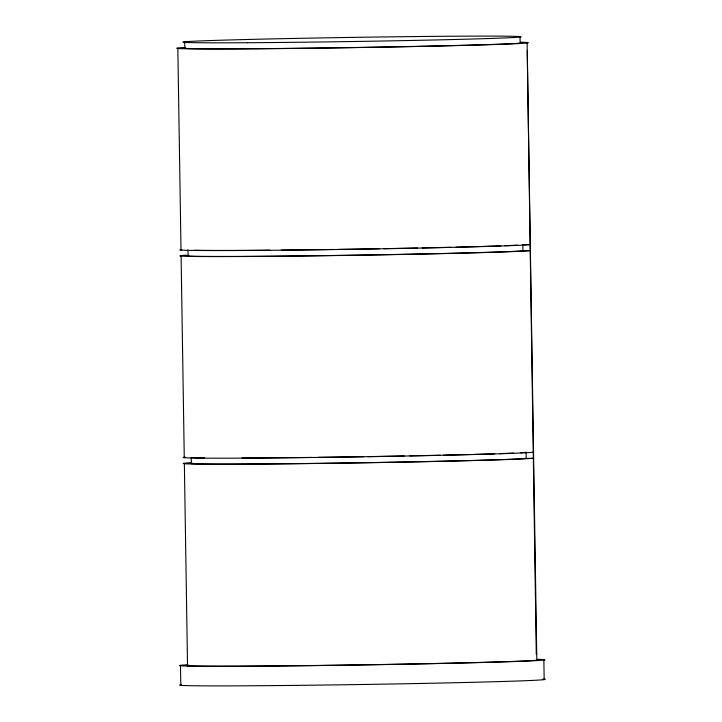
<?xml version="1.0" encoding="UTF-8"?>
<svg xmlns="http://www.w3.org/2000/svg" width="722" height="722" viewBox="0 0 722 722"><rect width="100%" height="100%" fill="white"/><g stroke="black" fill="none" stroke-linecap="round" stroke-linejoin="round"><path stroke-width="1.08" d="M527.25 51.091L536.275 654.52L536.717 654.195M522.529 244.758L529.488 244.659A175.789 2.148 -0.9 0 1 329.692 249.604A175.789 2.148 -0.9 0 1 181.791 249.487M186.763 255.155A175.789 2.148 -0.9 0 0 318.474 255.778A175.789 2.148 -0.9 0 0 529.578 250.687L522.629 250.778A168.758 2.058 -0.9 0 1 330.829 255.525A168.758 2.058 -0.9 0 1 188.839 255.417M533.098 452.026L532.746 452.279A175.789 2.148 -0.9 0 1 332.95 457.225A175.789 2.148 -0.9 0 1 185.058 457.107M190.021 462.775A175.789 2.148 -0.9 0 0 321.732 463.398A175.789 2.148 -0.9 0 0 532.845 458.299L525.887 458.398A168.758 2.058 -0.9 0 1 334.087 463.145A168.758 2.058 -0.9 0 1 192.106 463.028M543.856 659.583L544.162 679.158M527.114 42.49L536.807 659.529M520.03 36.587L520.129 42.616A168.758 2.058 -0.9 0 1 349.565 47.589A168.758 2.058 -0.9 0 1 185.581 47.796M522.818 244.55L522.909 250.57M526.076 452.171L526.176 458.19M184.724 42.327L184.823 48.347M187.991 249.938L188.081 255.967M191.348 463.578L191.249 457.558A168.758 2.058 -0.9 0 0 204.588 457.947M177.838 48.464L181.005 250.056M181.096 256.084L184.263 457.676M184.363 463.695L187.549 666.577M180.482 665.792L180.789 685.368M537.89 659.303A182.892 2.238 -0.9 0 1 362.291 664.917A182.892 2.238 -0.9 0 1 186.375 664.836M542.98 679.068A182.892 2.238 -0.9 0 1 363.644 684.474A182.892 2.238 -0.9 0 1 181.61 684.772M525.797 452.369A168.758 2.058 -0.9 0 1 520.544 452.739M513.658 453.082A168.758 2.058 -0.9 0 1 499.606 453.615M494.787 453.777A168.758 2.058 -0.9 0 1 474.48 454.373M469.941 454.499A168.758 2.058 -0.9 0 1 443.498 455.149M440.185 455.221A168.758 2.058 -0.9 0 1 409.87 455.853M404.275 455.961A168.758 2.058 -0.9 0 1 368.184 456.602M363.762 456.674A168.758 2.058 -0.9 0 1 318.068 457.333M311.299 457.414A168.758 2.058 -0.9 0 1 242.032 458.01M517.286 245.128A168.758 2.058 -0.9 0 1 504.958 245.688M500.833 245.841A168.758 2.058 -0.9 0 1 481.872 246.455M478.785 246.545A168.758 2.058 -0.9 0 1 456.033 247.15M450.934 247.276A168.758 2.058 -0.9 0 1 422.144 247.926M417.515 248.016A168.758 2.058 -0.9 0 1 383.933 248.666M379.348 248.747A168.758 2.058 -0.9 0 1 338.356 249.397M333.979 249.46A168.758 2.058 -0.9 0 1 281.354 250.092M269.884 250.2A168.758 2.058 -0.9 0 1 194.299 250.209M520.544 42.21A175.789 2.148 -0.9 0 1 354.06 47.607A175.789 2.148 -0.9 0 1 183.505 47.544M536.87 659.7A175.852 2.148 -0.9 0 1 359.132 664.881A175.852 2.148 -0.9 0 1 188.261 665.097M247.357 42.724A168.758 2.058 -0.9 0 0 519.271 37.138A168.758 2.058 -0.9 0 0 290.506 38.51A168.758 2.058 -0.9 0 0 247.357 42.724"/></g></svg>
